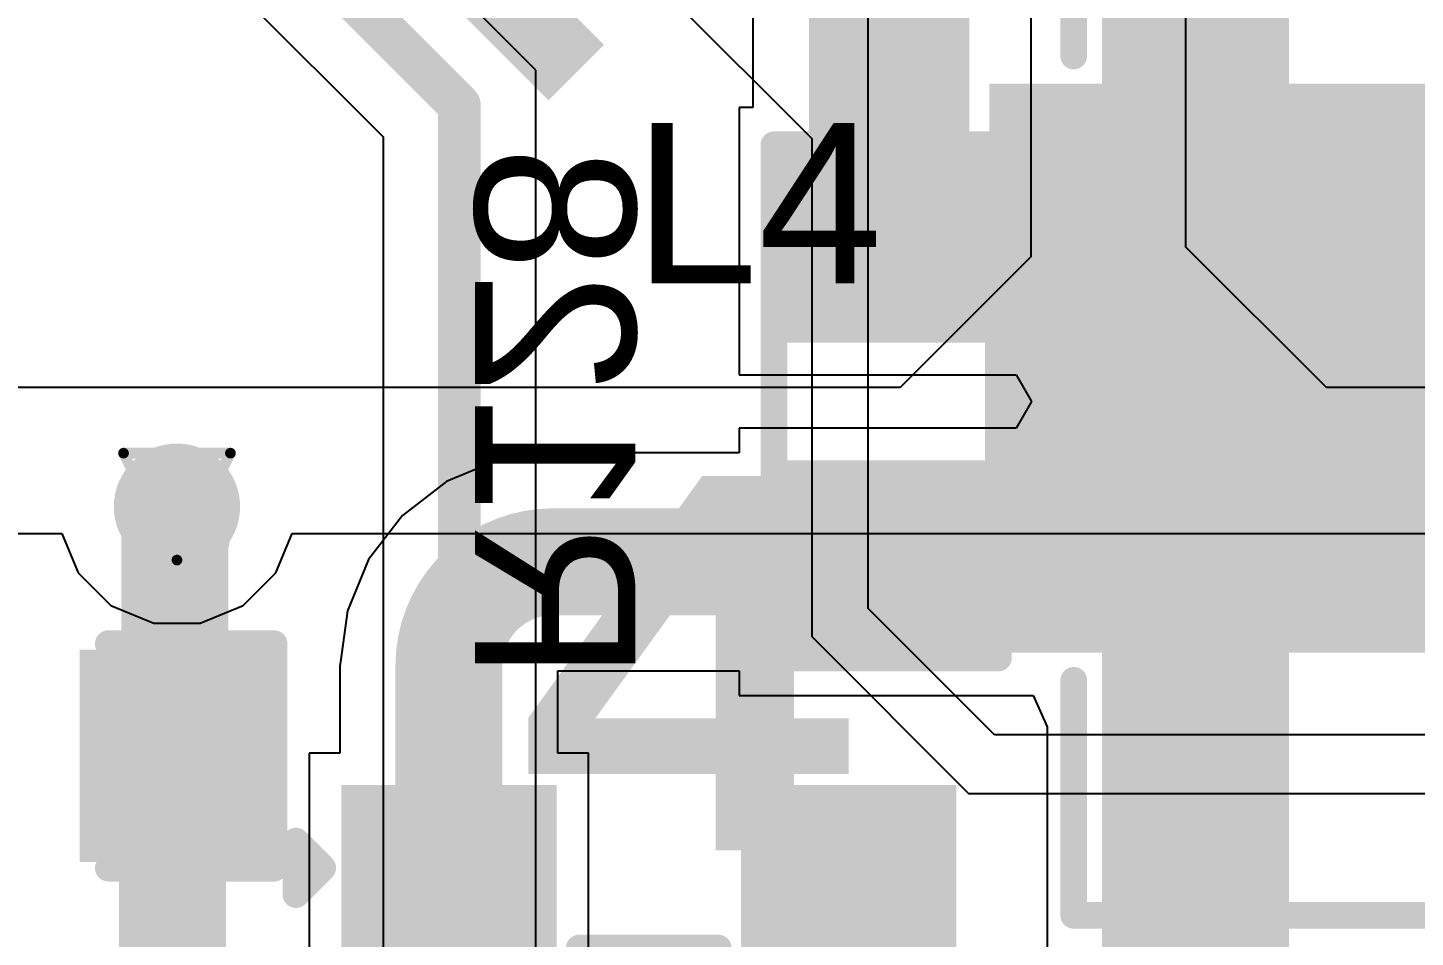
# Model space of a CAD drawing. Header units: inches. Extents: x 0 to 211, y 0 to 201.
# Drawn here: x 1.2618 to 1.5213, y 3.5501 to 3.7202 of the extents above; entities that cross this region are included whole.
import ezdxf

# ---------------------------------------------------------------- set-up
doc = ezdxf.new("R2010")
doc.units = ezdxf.units.IN
doc.header["$MEASUREMENT"] = 0
for name, color, linetype in [('Bottom Layer', 5, 'Continuous'), ('Bottom Overlay', 54, 'Continuous'), ('Bottom Paste', 16, 'Continuous'), ('Bottom Solder', 6, 'Continuous'), ('Drill Drawing', 1, 'Continuous'), ('Layer 1', 16, 'Continuous'), ('Layer 2', 76, 'Continuous'), ('Top Layer', 1, 'Continuous'), ('Top Overlay', 2, 'Continuous'), ('Top Paste', 8, 'Continuous'), ('Top Solder', 216, 'Continuous'), ('Via Holes', 16, 'Continuous')]:
    doc.layers.add(name, color=color, linetype=linetype)
doc.styles.add('Arial', font='', dxfattribs={"height": 0.2})
doc.styles.add('Arial Black_Bold', font='', dxfattribs={"height": 0.2})
doc.styles.get('Arial').set_extended_font_data('Arial')
doc.styles.get('Arial Black_Bold').set_extended_font_data('Arial Black', bold=True)

# ---------------------------------------------------------------- blocks, each defined once
blk = doc.blocks.new('R___0603_B_11')
at = {"layer": 'Bottom Layer'}
for points in [[(-0.045, -0.0175), (-0.045, 0.0175), (-0.015, 0.0175), (-0.015, -0.0175)], [(0.015, -0.0175), (0.015, 0.0175), (0.045, 0.0175), (0.045, -0.0175)]]:
    blk.add_hatch(color=5, dxfattribs=at).paths.add_polyline_path(points)
at = {"layer": 'Bottom Paste'}
for points in [[(-0.045, -0.0175), (-0.045, 0.0175), (-0.015, 0.0175), (-0.015, -0.0175)], [(0.015, -0.0175), (0.015, 0.0175), (0.045, 0.0175), (0.045, -0.0175)]]:
    blk.add_hatch(color=16, dxfattribs=at).paths.add_polyline_path(points)
at = {"layer": 'Bottom Solder'}
for points in [[(-0.049, -0.0215), (-0.049, 0.0215), (-0.011, 0.0215), (-0.011, -0.0215)], [(0.011, -0.0215), (0.011, 0.0215), (0.049, 0.0215), (0.049, -0.0215)]]:
    blk.add_hatch(color=6, dxfattribs=at).paths.add_polyline_path(points)
at = {"layer": 'Bottom Overlay'}
for points in [[(-0.048, -0.021, 0.005, 0.005, 0), (-0.048, 0.021, 0.005, 0.005, 0)], [(0.048, 0.021, 0.005, 0.005, 0), (-0.048, 0.021, 0.005, 0.005, 0)], [(0.048, -0.021, 0.005, 0.005, 0), (0.048, 0.021, 0.005, 0.005, 0)], [(0.048, -0.021, 0.005, 0.005, 0), (-0.048, -0.021, 0.005, 0.005, 0)]]:
    blk.add_lwpolyline(points, format="xyseb", dxfattribs=at)
for points in [[(-0.04925, 0.021, 0.0025, 0.0025, 1), (-0.04675, 0.021, 0.0025, 0.0025, 1)], [(-0.04925, 0.021, 0.0025, 0.0025, 1), (-0.04675, 0.021, 0.0025, 0.0025, 1)], [(0.04675, 0.021, 0.0025, 0.0025, 1), (0.04925, 0.021, 0.0025, 0.0025, 1)], [(0.04675, 0.021, 0.0025, 0.0025, 1), (0.04925, 0.021, 0.0025, 0.0025, 1)], [(-0.04925, -0.021, 0.0025, 0.0025, 1), (-0.04675, -0.021, 0.0025, 0.0025, 1)], [(-0.04925, -0.021, 0.0025, 0.0025, 1), (-0.04675, -0.021, 0.0025, 0.0025, 1)], [(0.04675, -0.021, 0.0025, 0.0025, 1), (0.04925, -0.021, 0.0025, 0.0025, 1)], [(0.04675, -0.021, 0.0025, 0.0025, 1), (0.04925, -0.021, 0.0025, 0.0025, 1)]]:
    blk.add_lwpolyline(points, format="xyseb", close=True, dxfattribs=at)
blk = doc.blocks.new('SOT_23_B_17')
at = {"layer": 'Bottom Layer'}
for points in [[(-0.05354, 0.05748), (-0.02126, 0.05748), (-0.02126, 0.02126), (-0.05354, 0.02126)], [(0.02126, 0.05748), (0.05354, 0.05748), (0.05354, 0.02126), (0.02126, 0.02126)], [(-0.01614, -0.02126), (0.01614, -0.02126), (0.01614, -0.05748), (-0.01614, -0.05748)]]:
    blk.add_hatch(color=5, dxfattribs=at).paths.add_polyline_path(points)
at = {"layer": 'Bottom Paste'}
for points in [[(-0.05354, 0.05748), (-0.02126, 0.05748), (-0.02126, 0.02126), (-0.05354, 0.02126)], [(0.02126, 0.05748), (0.05354, 0.05748), (0.05354, 0.02126), (0.02126, 0.02126)], [(-0.01614, -0.02126), (0.01614, -0.02126), (0.01614, -0.05748), (-0.01614, -0.05748)]]:
    blk.add_hatch(color=16, dxfattribs=at).paths.add_polyline_path(points)
at = {"layer": 'Bottom Solder'}
for points in [[(-0.05754, 0.06148), (-0.01726, 0.06148), (-0.01726, 0.01726), (-0.05754, 0.01726)], [(0.01726, 0.06148), (0.05754, 0.06148), (0.05754, 0.01726), (0.01726, 0.01726)], [(-0.02014, -0.01726), (0.02014, -0.01726), (0.02014, -0.06148), (-0.02014, -0.06148)]]:
    blk.add_hatch(color=6, dxfattribs=at).paths.add_polyline_path(points)
at = {"layer": 'Bottom Overlay'}
for points in [[(-0.066, 0.041, 0.005, 0.005, 0), (-0.066, 0.051, 0.005, 0.005, 0)], [(-0.066, 0.051, 0.005, 0.005, 0), (-0.061, 0.046, 0.005, 0.005, 0)], [(-0.066, 0.041, 0.005, 0.005, 0), (-0.061, 0.046, 0.005, 0.005, 0)], [(-0.013, 0.031, 0.005, 0.005, 0), (0.013, 0.031, 0.005, 0.005, 0)], [(-0.061, -0.032, 0.005, 0.005, 0), (-0.061, 0.023, 0.005, 0.005, 0)], [(0.061, 0.023, 0.005, 0.005, 0), (0.061, -0.032, 0.005, 0.005, 0)], [(-0.061, -0.032, 0.005, 0.005, 0), (-0.022, -0.032, 0.005, 0.005, 0)], [(0.022, -0.032, 0.005, 0.005, 0), (0.061, -0.032, 0.005, 0.005, 0)]]:
    blk.add_lwpolyline(points, format="xyseb", dxfattribs=at)
for points in [[(-0.06725, 0.051, 0.0025, 0.0025, 1), (-0.06475, 0.051, 0.0025, 0.0025, 1)], [(-0.06725, 0.051, 0.0025, 0.0025, 1), (-0.06475, 0.051, 0.0025, 0.0025, 1)], [(-0.06225, 0.046, 0.0025, 0.0025, 1), (-0.05975, 0.046, 0.0025, 0.0025, 1)], [(-0.06225, 0.046, 0.0025, 0.0025, 1), (-0.05975, 0.046, 0.0025, 0.0025, 1)], [(-0.06725, 0.041, 0.0025, 0.0025, 1), (-0.06475, 0.041, 0.0025, 0.0025, 1)], [(-0.06725, 0.041, 0.0025, 0.0025, 1), (-0.06475, 0.041, 0.0025, 0.0025, 1)], [(-0.01425, 0.031, 0.0025, 0.0025, 1), (-0.01175, 0.031, 0.0025, 0.0025, 1)], [(0.01175, 0.031, 0.0025, 0.0025, 1), (0.01425, 0.031, 0.0025, 0.0025, 1)], [(-0.06225, 0.023, 0.0025, 0.0025, 1), (-0.05975, 0.023, 0.0025, 0.0025, 1)], [(0.05975, 0.023, 0.0025, 0.0025, 1), (0.06225, 0.023, 0.0025, 0.0025, 1)], [(-0.06225, -0.032, 0.0025, 0.0025, 1), (-0.05975, -0.032, 0.0025, 0.0025, 1)], [(-0.06225, -0.032, 0.0025, 0.0025, 1), (-0.05975, -0.032, 0.0025, 0.0025, 1)], [(-0.02325, -0.032, 0.0025, 0.0025, 1), (-0.02075, -0.032, 0.0025, 0.0025, 1)], [(0.02075, -0.032, 0.0025, 0.0025, 1), (0.02325, -0.032, 0.0025, 0.0025, 1)], [(0.05975, -0.032, 0.0025, 0.0025, 1), (0.06225, -0.032, 0.0025, 0.0025, 1)], [(0.05975, -0.032, 0.0025, 0.0025, 1), (0.06225, -0.032, 0.0025, 0.0025, 1)]]:
    blk.add_lwpolyline(points, format="xyseb", close=True, dxfattribs=at)
blk = doc.blocks.new('YSPI0518S_4R7M_220')
at = {"layer": 'Top Layer'}
for points in [[(-0.11811, 0.04921), (-0.04331, 0.04921), (-0.04331, -0.04921), (-0.11811, -0.04921)], [(0.04331, 0.04921), (0.11811, 0.04921), (0.11811, -0.04921), (0.04331, -0.04921)]]:
    blk.add_hatch(color=1, dxfattribs=at).paths.add_polyline_path(points)
at = {"layer": 'Top Paste'}
for points in [[(-0.11811, 0.04921), (-0.04331, 0.04921), (-0.04331, -0.04921), (-0.11811, -0.04921)], [(0.04331, 0.04921), (0.11811, 0.04921), (0.11811, -0.04921), (0.04331, -0.04921)]]:
    blk.add_hatch(color=8, dxfattribs=at).paths.add_polyline_path(points)
at = {"layer": 'Top Solder'}
for points in [[(-0.12211, 0.05321), (-0.03931, 0.05321), (-0.03931, -0.05321), (-0.12211, -0.05321)], [(0.03931, 0.05321), (0.12211, 0.05321), (0.12211, -0.05321), (0.03931, -0.05321)]]:
    blk.add_hatch(color=216, dxfattribs=at).paths.add_polyline_path(points)
at = {"layer": 'Top Overlay'}
for points in [[(-0.1063, 0.10236, 0.005, 0.005, 0), (0.1063, 0.10236, 0.005, 0.005, 0)], [(-0.1063, 0.0584, 0.005, 0.005, 0), (-0.1063, 0.10236, 0.005, 0.005, 0)], [(0.1063, 0.0584, 0.005, 0.005, 0), (0.1063, 0.10236, 0.005, 0.005, 0)], [(-0.1063, -0.10236, 0.005, 0.005, 0), (-0.1063, -0.0584, 0.005, 0.005, 0)], [(0.1063, -0.10236, 0.005, 0.005, 0), (0.1063, -0.0584, 0.005, 0.005, 0)], [(-0.1063, -0.10236, 0.005, 0.005, 0), (0.1063, -0.10236, 0.005, 0.005, 0)]]:
    blk.add_lwpolyline(points, format="xyseb", dxfattribs=at)
for points in [[(-0.10755, 0.10236, 0.0025, 0.0025, 1), (-0.10505, 0.10236, 0.0025, 0.0025, 1)], [(-0.10755, 0.10236, 0.0025, 0.0025, 1), (-0.10505, 0.10236, 0.0025, 0.0025, 1)], [(0.10505, 0.10236, 0.0025, 0.0025, 1), (0.10755, 0.10236, 0.0025, 0.0025, 1)], [(0.10505, 0.10236, 0.0025, 0.0025, 1), (0.10755, 0.10236, 0.0025, 0.0025, 1)], [(-0.10755, 0.0584, 0.0025, 0.0025, 1), (-0.10505, 0.0584, 0.0025, 0.0025, 1)], [(0.10505, 0.0584, 0.0025, 0.0025, 1), (0.10755, 0.0584, 0.0025, 0.0025, 1)], [(-0.10755, -0.0584, 0.0025, 0.0025, 1), (-0.10505, -0.0584, 0.0025, 0.0025, 1)], [(0.10505, -0.0584, 0.0025, 0.0025, 1), (0.10755, -0.0584, 0.0025, 0.0025, 1)], [(-0.10755, -0.10236, 0.0025, 0.0025, 1), (-0.10505, -0.10236, 0.0025, 0.0025, 1)], [(-0.10755, -0.10236, 0.0025, 0.0025, 1), (-0.10505, -0.10236, 0.0025, 0.0025, 1)], [(0.10505, -0.10236, 0.0025, 0.0025, 1), (0.10755, -0.10236, 0.0025, 0.0025, 1)], [(0.10505, -0.10236, 0.0025, 0.0025, 1), (0.10755, -0.10236, 0.0025, 0.0025, 1)]]:
    blk.add_lwpolyline(points, format="xyseb", close=True, dxfattribs=at)
blk = doc.blocks.new('C___0603_315')
at = {"layer": 'Top Layer'}
for points in [[(-0.015, 0.0175), (-0.015, -0.0175), (-0.045, -0.0175), (-0.045, 0.0175)], [(0.045, 0.0175), (0.045, -0.0175), (0.015, -0.0175), (0.015, 0.0175)]]:
    blk.add_hatch(color=1, dxfattribs=at).paths.add_polyline_path(points)
at = {"layer": 'Top Paste'}
for points in [[(-0.015, 0.0175), (-0.015, -0.0175), (-0.045, -0.0175), (-0.045, 0.0175)], [(0.045, 0.0175), (0.045, -0.0175), (0.015, -0.0175), (0.015, 0.0175)]]:
    blk.add_hatch(color=8, dxfattribs=at).paths.add_polyline_path(points)
at = {"layer": 'Top Solder'}
for points in [[(-0.01264, 0.01986), (-0.01264, -0.01986), (-0.04736, -0.01986), (-0.04736, 0.01986)], [(0.04736, 0.01986), (0.04736, -0.01986), (0.01264, -0.01986), (0.01264, 0.01986)]]:
    blk.add_hatch(color=216, dxfattribs=at).paths.add_polyline_path(points)
at = {"layer": 'Top Overlay'}
for points in [[(-0.018, 0.021, 0.005, 0.005, 0), (-0.049, 0.021, 0.005, 0.005, 0)], [(-0.049, 0.021, 0.005, 0.005, 0), (-0.049, -0.021, 0.005, 0.005, 0)], [(0.049, 0.021, 0.005, 0.005, 0), (0.018, 0.021, 0.005, 0.005, 0)], [(0.049, 0.021, 0.005, 0.005, 0), (0.049, -0.021, 0.005, 0.005, 0)], [(-0.018, -0.021, 0.005, 0.005, 0), (-0.049, -0.021, 0.005, 0.005, 0)], [(0.049, -0.021, 0.005, 0.005, 0), (0.018, -0.021, 0.005, 0.005, 0)]]:
    blk.add_lwpolyline(points, format="xyseb", dxfattribs=at)
for points in [[(-0.05025, 0.021, 0.0025, 0.0025, 1), (-0.04775, 0.021, 0.0025, 0.0025, 1)], [(-0.05025, 0.021, 0.0025, 0.0025, 1), (-0.04775, 0.021, 0.0025, 0.0025, 1)], [(-0.01925, 0.021, 0.0025, 0.0025, 1), (-0.01675, 0.021, 0.0025, 0.0025, 1)], [(0.01675, 0.021, 0.0025, 0.0025, 1), (0.01925, 0.021, 0.0025, 0.0025, 1)], [(0.04775, 0.021, 0.0025, 0.0025, 1), (0.05025, 0.021, 0.0025, 0.0025, 1)], [(0.04775, 0.021, 0.0025, 0.0025, 1), (0.05025, 0.021, 0.0025, 0.0025, 1)], [(-0.05025, -0.021, 0.0025, 0.0025, 1), (-0.04775, -0.021, 0.0025, 0.0025, 1)], [(-0.05025, -0.021, 0.0025, 0.0025, 1), (-0.04775, -0.021, 0.0025, 0.0025, 1)], [(-0.01925, -0.021, 0.0025, 0.0025, 1), (-0.01675, -0.021, 0.0025, 0.0025, 1)], [(0.01675, -0.021, 0.0025, 0.0025, 1), (0.01925, -0.021, 0.0025, 0.0025, 1)], [(0.04775, -0.021, 0.0025, 0.0025, 1), (0.05025, -0.021, 0.0025, 0.0025, 1)], [(0.04775, -0.021, 0.0025, 0.0025, 1), (0.05025, -0.021, 0.0025, 0.0025, 1)]]:
    blk.add_lwpolyline(points, format="xyseb", close=True, dxfattribs=at)

msp = doc.modelspace()

# ---------------------------------------------------------------- hatches: boundary and pattern name
at = {"layer": 'Bottom Layer'}
h = msp.add_hatch(color=5, dxfattribs=at)
edge = h.paths.add_edge_path()
edge.add_arc((1.28969, 3.63063), 0.01181, 0, 360)
at = {"layer": 'Layer 1'}
h = msp.add_hatch(color=16, dxfattribs=at)
edge = h.paths.add_edge_path()
edge.add_arc((1.28969, 3.63063), 0.01181, 0, 360)
at = {"layer": 'Layer 2'}
h = msp.add_hatch(color=76, dxfattribs=at)
edge = h.paths.add_edge_path()
edge.add_arc((1.28969, 3.63063), 0.01181, 0, 360)
at = {"layer": 'Top Layer'}
msp.add_hatch(color=1, dxfattribs=at).paths.add_polyline_path([(1.30412, 3.78252), (1.29371, 3.77212), (1.35919, 3.70664), (1.36959, 3.71704)])
h = msp.add_hatch(color=1, dxfattribs=at)
edge = h.paths.add_edge_path()
edge.add_arc((1.28969, 3.63063), 0.01181, 0, 360)
at = {"layer": 'Via Holes'}
h = msp.add_hatch(color=7, dxfattribs=at)
edge = h.paths.add_edge_path()
edge.add_arc((1.28969, 3.63063), 0.00591, 0, 360)

# ---------------------------------------------------------------- linework, layer by layer
at = {"layer": 'Bottom Layer'}
for p, q in [((1.39744, 3.73172), (1.39744, 3.70532)), ((1.39744, 3.70532), (1.39485, 3.70532)), ((1.39485, 3.70532), (1.39485, 3.65532)), ((1.39485, 3.65532), (1.44667, 3.65532)), ((1.44667, 3.65532), (1.44953, 3.65032)), ((1.44953, 3.65032), (1.44667, 3.64532)), ((1.44667, 3.64532), (1.39485, 3.64532)), ((1.39485, 3.64532), (1.39485, 3.64071)), ((1.34972, 3.6393), (1.34012, 3.63533)), ((1.35926, 3.64056), (1.34972, 3.6393)), ((1.36002, 3.64071), (1.35926, 3.64056)), ((1.39485, 3.64071), (1.36002, 3.64071)), ((1.34012, 3.63533), (1.33187, 3.629)), ((1.33187, 3.629), (1.32554, 3.62075)), ((1.32554, 3.62075), (1.32157, 3.61115)), ((1.32157, 3.61115), (1.32031, 3.60161)), ((1.32031, 3.60161), (1.32016, 3.60085)), ((1.32016, 3.60085), (1.32016, 3.58454)), ((1.36094, 3.58454), (1.36094, 3.59993)), ((1.36094, 3.59993), (1.39485, 3.59993)), ((1.39485, 3.59993), (1.39485, 3.59532)), ((1.39485, 3.59532), (1.4455, 3.59532)), ((1.4455, 3.59532), (1.44985, 3.59532)), ((1.44985, 3.59532), (1.4525, 3.58942)), ((1.4525, 3.58942), (1.4525, 3.15156)), ((1.32016, 3.58454), (1.31441, 3.58454)), ((1.31441, 3.58454), (1.31441, 3.52832)), ((1.36669, 3.58454), (1.36094, 3.58454)), ((1.36669, 3.52832), (1.36669, 3.58454))]:
    msp.add_line(p, q, dxfattribs=at)
for points in [[(1.42293, 3.6879, 0.03, 0.03, 0), (1.42293, 3.97566, 0.03, 0.03, 0)], [(1.48024, 3.15156, 0.035, 0.035, 0), (1.48024, 3.76971, 0.035, 0.035, 0)], [(1.41535, 3.68032, 0.01, 0.01, 0), (1.42293, 3.6879, 0.01, 0.01, 0)], [(1.28885, 3.62979, 0.01, 0.01, -0.414214), (1.28969, 3.63063, 0.01, 0.01, 0)], [(1.28885, 3.53831, 0.01, 0.01, 0), (1.28885, 3.62979, 0.01, 0.01, 0)], [(1.34055, 3.60085, 0.02, 0.02, -0.414214), (1.36002, 3.62032, 0.02, 0.02, 0)], [(1.36002, 3.62032, 0.02, 0.02, 0), (1.42235, 3.62032, 0.02, 0.02, 0)], [(1.34055, 3.55643, 0.02, 0.02, 0), (1.34055, 3.60085, 0.02, 0.02, 0)], [(1.41535, 3.52923, 0.01, 0.01, 0), (1.41535, 3.55643, 0.01, 0.01, 0)]]:
    msp.add_lwpolyline(points, format="xyseb", dxfattribs=at)
for points in [[(1.41543, 3.6879, 0.015, 0.015, 1), (1.43043, 3.6879, 0.015, 0.015, 1)], [(1.42043, 3.6879, 0.005, 0.005, 1), (1.42543, 3.6879, 0.005, 0.005, 1)], [(1.41285, 3.68032, 0.005, 0.005, 1), (1.41785, 3.68032, 0.005, 0.005, 1)], [(1.28635, 3.62979, 0.005, 0.005, 1), (1.29135, 3.62979, 0.005, 0.005, 1)], [(1.28635, 3.62979, 0.005, 0.005, 1), (1.29135, 3.62979, 0.005, 0.005, 1)], [(1.28719, 3.63063, 0.005, 0.005, 1), (1.29219, 3.63063, 0.005, 0.005, 1)], [(1.35502, 3.62032, 0.01, 0.01, 1), (1.36502, 3.62032, 0.01, 0.01, 1)], [(1.35502, 3.62032, 0.01, 0.01, 1), (1.36502, 3.62032, 0.01, 0.01, 1)], [(1.41735, 3.62032, 0.01, 0.01, 1), (1.42735, 3.62032, 0.01, 0.01, 1)], [(1.33555, 3.60085, 0.01, 0.01, 1), (1.34555, 3.60085, 0.01, 0.01, 1)], [(1.33555, 3.60085, 0.01, 0.01, 1), (1.34555, 3.60085, 0.01, 0.01, 1)], [(1.33555, 3.55643, 0.01, 0.01, 1), (1.34555, 3.55643, 0.01, 0.01, 1)], [(1.41285, 3.55643, 0.005, 0.005, 1), (1.41785, 3.55643, 0.005, 0.005, 1)]]:
    msp.add_lwpolyline(points, format="xyseb", close=True, dxfattribs=at)
at = {"layer": 'Drill Drawing'}
for points in [[(1.27969, 3.64064, 0.002, 0.002, 0), (1.29969, 3.64064, 0.002, 0.002, 0)], [(1.27969, 3.64064, 0.002, 0.002, 0), (1.28969, 3.62064, 0.002, 0.002, 0)], [(1.28969, 3.62064, 0.002, 0.002, 0), (1.29969, 3.64064, 0.002, 0.002, 0)]]:
    msp.add_lwpolyline(points, format="xyseb", dxfattribs=at)
for points in [[(1.27919, 3.64064, 0.001, 0.001, 1), (1.28019, 3.64064, 0.001, 0.001, 1)], [(1.27919, 3.64064, 0.001, 0.001, 1), (1.28019, 3.64064, 0.001, 0.001, 1)], [(1.29919, 3.64064, 0.001, 0.001, 1), (1.30019, 3.64064, 0.001, 0.001, 1)], [(1.29919, 3.64064, 0.001, 0.001, 1), (1.30019, 3.64064, 0.001, 0.001, 1)], [(1.28919, 3.62064, 0.001, 0.001, 1), (1.29019, 3.62064, 0.001, 0.001, 1)], [(1.28919, 3.62064, 0.001, 0.001, 1), (1.29019, 3.62064, 0.001, 0.001, 1)]]:
    msp.add_lwpolyline(points, format="xyseb", close=True, dxfattribs=at)
at = {"layer": 'Layer 2'}
for p, q in [((1.47843, 3.6792), (1.47843, 4.30457)), ((1.44943, 3.9664), (1.44943, 3.67739)), ((1.50471, 3.65292), (1.47843, 3.6792)), ((1.44943, 3.67739), (1.42496, 3.65292)), ((1.42496, 3.65292), (1.06091, 3.65292)), ((1.67804, 3.65292), (1.50471, 3.65292)), ((1.12636, 3.62563), (1.26816, 3.62563)), ((1.26816, 3.62563), (1.2712, 3.61828)), ((1.30818, 3.61828), (1.31123, 3.62563)), ((1.31123, 3.62563), (1.45991, 3.62563)), ((1.45991, 3.62563), (1.67486, 3.62563)), ((1.2712, 3.61828), (1.27734, 3.61214)), ((1.30205, 3.61214), (1.30818, 3.61828)), ((1.27734, 3.61214), (1.28536, 3.60882)), ((1.29403, 3.60882), (1.30205, 3.61214)), ((1.28536, 3.60882), (1.29403, 3.60882))]:
    msp.add_line(p, q, dxfattribs=at)
at = {"layer": 'Top Layer'}
for p, q in [((1.419, 3.61157), (1.419, 3.7893)), ((1.34146, 3.76647), (1.40842, 3.69951)), ((1.3568, 3.71231), (1.32191, 3.7472)), ((1.30138, 3.72667), (1.32824, 3.6998)), ((1.3568, 3.52357), (1.3568, 3.71231)), ((1.32824, 3.6998), (1.32824, 3.49694)), ((1.40842, 3.69951), (1.40842, 3.60632)), ((1.44262, 3.58795), (1.419, 3.61157)), ((1.40842, 3.60632), (1.43777, 3.57697)), ((1.54266, 3.58795), (1.44262, 3.58795)), ((1.43777, 3.57697), (1.54331, 3.57697))]:
    msp.add_line(p, q, dxfattribs=at)
for points in [[(1.29466, 3.75358, 0.008, 0.008, 0), (1.34252, 3.70572, 0.008, 0.008, 0)], [(1.34252, 3.46944, 0.008, 0.008, 0), (1.34252, 3.70572, 0.008, 0.008, 0)], [(1.28927, 3.62521, 0.02, 0.02, 0), (1.28969, 3.62563, 0.02, 0.02, 0)], [(1.28927, 3.58442, 0.02, 0.02, 0), (1.28927, 3.62521, 0.02, 0.02, 0)], [(1.28885, 3.584, 0.02, 0.02, 0), (1.28927, 3.58442, 0.02, 0.02, 0)], [(1.28885, 3.52523, 0.02, 0.02, 0), (1.28885, 3.584, 0.02, 0.02, 0)]]:
    msp.add_lwpolyline(points, format="xyseb", dxfattribs=at)
for points in [[(1.34052, 3.70572, 0.004, 0.004, 1), (1.34452, 3.70572, 0.004, 0.004, 1)], [(1.34052, 3.70572, 0.004, 0.004, 1), (1.34452, 3.70572, 0.004, 0.004, 1)], [(1.28427, 3.62521, 0.01, 0.01, 1), (1.29427, 3.62521, 0.01, 0.01, 1)], [(1.28427, 3.62521, 0.01, 0.01, 1), (1.29427, 3.62521, 0.01, 0.01, 1)], [(1.28469, 3.62563, 0.01, 0.01, 1), (1.29469, 3.62563, 0.01, 0.01, 1)], [(1.28385, 3.584, 0.01, 0.01, 1), (1.29385, 3.584, 0.01, 0.01, 1)], [(1.28385, 3.584, 0.01, 0.01, 1), (1.29385, 3.584, 0.01, 0.01, 1)], [(1.28427, 3.58442, 0.01, 0.01, 1), (1.29427, 3.58442, 0.01, 0.01, 1)], [(1.28427, 3.58442, 0.01, 0.01, 1), (1.29427, 3.58442, 0.01, 0.01, 1)]]:
    msp.add_lwpolyline(points, format="xyseb", close=True, dxfattribs=at)
at = {"layer": 'Top Overlay'}
msp.add_lwpolyline([(1.335, 3.5073, 0.005, 0.005, 0), (1.335, 3.605, 0.005, 0.005, 0)], format="xyseb", dxfattribs=at)
msp.add_lwpolyline([(1.33375, 3.605, 0.0025, 0.0025, 1), (1.33625, 3.605, 0.0025, 0.0025, 1)], format="xyseb", close=True, dxfattribs=at)

# ---------------------------------------------------------------- block references
for name, p in [('YSPI0518S_4R7M_220', (1.56374, 3.65654)), ('SOT_23_B_17', (1.37795, 3.51706))]:
    msp.add_blockref(name, p)
for name, p, rotation in [('R___0603_B_11', (1.42235, 3.65032), 270), ('C___0603_315', (1.25885, 3.584), 180)]:
    msp.add_blockref(name, p, dxfattribs=dict(rotation=rotation))

# ---------------------------------------------------------------- texts
at = {"layer": 'Bottom Overlay', "style": 'Arial', "text_generation_flag": 2}
msp.add_text('R128', height=0.03, rotation=270, dxfattribs=at).set_placement((1.34546, 3.59789))
at = {"layer": 'Top Overlay'}
for s, height, style, p in [('L4', 0.03, 'Arial', (1.37508, 3.67243)), ('4', 0.07, 'Arial Black_Bold', (1.35372, 3.56636))]:
    msp.add_text(s, height=height, dxfattribs=dict(at, style=style)).set_placement(p)

doc.saveas('drawing.dxf')
